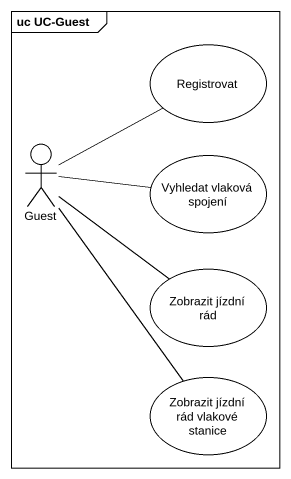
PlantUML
@startuml
mainframe uc UC-Guest
usecase Registrovat
actor Guest
usecase "Vyhledat vlaková spojení" as Vyhledat_vlaková_spojení
usecase "Zobrazit jízdní rád" as Zobrazit_jízdní_rád
usecase "Zobrazit jízdní rád vlakové stanice" as Zobrazit_jízdní_rád_vlakové
Guest -up- Registrovat
Guest -right- Vyhledat_vlaková_spojení
Guest -- Zobrazit_jízdní_rád
Guest -- Zobrazit_jízdní_rád_vlakové
@enduml
